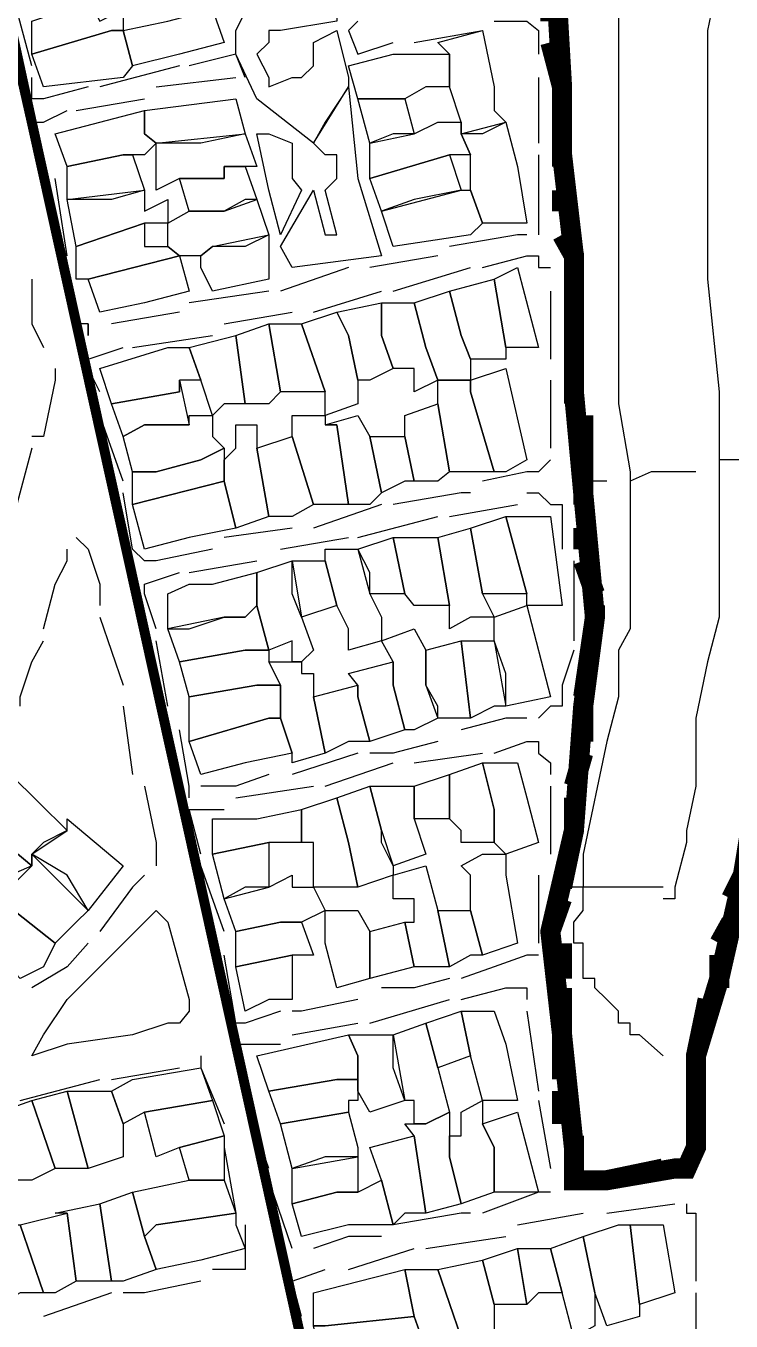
# Model space of a CAD drawing. Header units: millimetres. Extents: x -3588 to 75209, y -3737 to 38254.
# Drawn here: x 27387.5 to 27472.3, y 17710.4 to 17866.2 of the extents above; entities that cross this region are included whole.
import ezdxf

# ---------------------------------------------------------------- set-up
doc = ezdxf.new("R2010")
doc.units = ezdxf.units.MM
doc.layers.add('P', color=253, linetype='Continuous')

msp = doc.modelspace()

# ---------------------------------------------------------------- linework, layer by layer
at = {"layer": 'P'}
for points, const_width in [([(27264.85, 17986.159), (27266.259, 17979.39), (27267.667, 17975.149), (27269.075, 17972.62), (27271.62, 17968.379), (27275.861, 17964.426), (27278.389, 17961.609), (27281.222, 17957.657), (27285.175, 17956.248), (27287.992, 17954.824), (27291.944, 17956.248), (27300.138, 17957.657), (27311.149, 17960.473), (27323.28, 17963.018), (27359.688, 17971.212), (27359.688, 17972.62), (27362.521, 17972.62), (27362.521, 17971.212), (27362.521, 17968.379), (27388.207, 17854.625), (27431.673, 17658.147), (27400.338, 17666.341), (27351.798, 17688.074), (27330.049, 17595.765)], 1.2), ([(27431.673, 17658.147), (27388.207, 17854.625), (27362.521, 17972.62)], 1.2), ([(27450.589, 17883.127), (27451.998, 17858.85), (27451.998, 17850.672), (27453.422, 17838.525), (27453.422, 17822.153), (27454.542, 17810.022), (27455.951, 17795.059), (27454.542, 17784.336), (27453.422, 17769.373), (27450.589, 17757.226), (27451.998, 17744.807), (27453.422, 17731.252), (27453.422, 17727.315), (27454.542, 17727.315), (27457.375, 17727.315), (27465.553, 17728.723), (27466.961, 17728.723), (27468.097, 17731.252), (27468.097, 17742.263), (27470.914, 17751.577), (27473.747, 17764.012)], 2.417), ([(27450.589, 17883.127), (27451.998, 17858.85), (27451.998, 17850.672), (27453.422, 17838.525), (27453.422, 17822.153), (27454.542, 17810.022), (27455.951, 17795.059), (27454.542, 17784.336), (27453.422, 17769.373), (27450.589, 17757.226), (27451.998, 17744.807), (27453.422, 17731.252), (27453.422, 17727.315), (27454.542, 17727.315), (27457.375, 17727.315), (27465.553, 17728.723), (27466.961, 17728.723), (27468.097, 17731.252), (27468.097, 17742.263), (27470.914, 17751.577), (27473.747, 17764.012)], 1.2), ([(27450.589, 17869.588), (27450.589, 17866.755)], 2.417), ([(27450.589, 17864.211), (27451.998, 17858.85), (27451.998, 17854.625)], 2.417), ([(27451.998, 17852.08), (27451.998, 17850.672), (27451.998, 17849.263)], 2.417), ([(27451.998, 17846.431), (27451.998, 17843.886)], 2.417), ([(27451.998, 17841.069), (27453.422, 17838.525), (27453.422, 17831.755)], 2.417), ([(27453.422, 17828.939), (27453.422, 17826.106)], 2.417), ([(27453.422, 17823.561), (27453.422, 17822.153), (27453.422, 17820.745)], 2.417), ([(27454.542, 17819.336), (27454.542, 17810.022), (27454.542, 17808.614)], 2.417), ([(27454.542, 17805.781), (27454.542, 17803.237)], 2.417), ([(27454.542, 17801.828), (27455.951, 17797.875)], 2.417), ([(27455.951, 17796.467), (27455.951, 17795.059), (27454.542, 17785.457)], 2.417), ([(27454.542, 17784.336), (27454.542, 17780.095)], 2.417), ([(27454.542, 17778.687), (27453.422, 17774.734)], 2.417), ([(27453.422, 17773.326), (27453.422, 17769.373), (27451.998, 17762.587)], 2.417), ([(27472.322, 17761.179), (27473.747, 17764.012), (27474.867, 17770.781)], 2.417), ([(27451.998, 17761.179), (27450.589, 17757.226)], 2.417), ([(27470.914, 17755.818), (27472.322, 17758.362)], 2.417), ([(27451.998, 17755.818), (27451.998, 17751.577)], 2.417), ([(27470.914, 17750.456), (27470.914, 17751.577), (27470.914, 17754.409)], 2.417), ([(27451.998, 17750.456), (27451.998, 17744.807), (27451.998, 17739.446)], 2.417), ([(27468.097, 17738.038), (27468.097, 17742.263), (27469.506, 17749.048)], 2.417), ([(27451.998, 17738.038), (27451.998, 17734.085)], 2.417), ([(27468.097, 17732.676), (27468.097, 17736.901)], 2.417), ([(27453.422, 17732.676), (27453.422, 17731.252), (27453.422, 17730.132)], 2.417), ([(27465.553, 17728.723), (27466.961, 17728.723), (27468.097, 17731.252)], 2.417), ([(27453.422, 17727.315), (27454.542, 17727.315), (27457.375, 17727.315), (27464.144, 17728.723)], 2.417)]:
    msp.add_lwpolyline(points, dxfattribs=dict(at, const_width=const_width))
for points in [[(27423.495, 17854.625), (27422.087, 17852.08), (27415.301, 17857.441), (27412.773, 17862.803), (27412.773, 17865.635), (27416.725, 17873.525), (27424.903, 17869.588), (27424.903, 17866.755), (27418.134, 17865.635), (27416.725, 17865.635), (27416.725, 17864.211), (27415.301, 17862.803), (27416.725, 17859.986), (27416.725, 17858.85), (27419.542, 17859.986), (27420.662, 17859.986), (27422.087, 17861.394), (27422.087, 17862.803), (27422.087, 17864.211), (27424.903, 17865.635), (27426.312, 17859.986), (27426.312, 17858.85), (27423.495, 17854.625)], [(27458.783, 17873.525), (27458.783, 17865.635), (27458.783, 17856.033), (27458.783, 17852.08), (27458.783, 17843.886), (27458.783, 17838.525), (27458.783, 17828.939), (27458.783, 17826.106), (27458.783, 17822.153), (27458.783, 17820.745), (27460.192, 17812.551), (27460.192, 17811.431)], [(27450.589, 17872.405), (27451.998, 17858.85), (27451.998, 17850.672), (27453.422, 17838.525), (27453.422, 17822.153), (27453.422, 17813.975), (27454.542, 17810.022), (27455.951, 17801.828), (27455.951, 17795.059), (27454.542, 17784.336), (27453.422, 17773.326), (27453.422, 17769.373), (27451.998, 17765.132), (27451.998, 17762.587), (27450.589, 17757.226), (27451.998, 17753.001), (27451.998, 17744.807), (27451.998, 17738.038), (27453.422, 17731.252), (27453.422, 17728.723), (27453.422, 17727.315), (27454.542, 17727.315), (27457.375, 17727.315), (27465.553, 17728.723), (27466.961, 17728.723), (27468.097, 17731.252), (27468.097, 17742.263), (27470.914, 17751.577), (27473.747, 17764.012)], [(27470.914, 17872.405), (27469.506, 17865.635), (27469.506, 17862.803), (27469.506, 17858.85), (27469.506, 17857.441), (27469.506, 17845.31), (27469.506, 17841.069), (27469.506, 17839.661), (27469.506, 17838.525), (27469.506, 17835.708), (27470.914, 17822.153), (27470.914, 17820.745), (27470.914, 17819.336), (27470.914, 17818.2), (27470.914, 17816.792), (27470.914, 17813.975)], [(27388.207, 17861.394), (27385.662, 17870.996)], [(27399.217, 17866.755), (27399.217, 17865.635), (27397.809, 17865.635), (27388.207, 17862.803), (27388.207, 17866.755), (27392.448, 17868.164), (27394.976, 17869.588), (27396.401, 17866.755), (27399.217, 17868.164), (27399.217, 17866.755)], [(27405.987, 17862.803), (27400.338, 17861.394), (27399.217, 17865.635), (27404.579, 17866.755), (27409.94, 17868.164), (27411.348, 17864.211), (27405.987, 17862.803)], [(27427.448, 17866.755), (27426.312, 17865.635), (27427.448, 17862.803), (27431.673, 17864.211)], [(27443.82, 17866.755), (27446.636, 17866.755), (27447.773, 17866.755), (27449.181, 17865.635), (27449.181, 17862.803)], [(27399.217, 17859.986), (27389.615, 17858.85), (27388.207, 17862.803), (27397.809, 17865.635), (27399.217, 17865.635), (27400.338, 17861.394), (27399.217, 17859.986)], [(27434.217, 17864.211), (27442.411, 17865.635)], [(27442.411, 17853.2), (27439.867, 17853.2), (27439.867, 17854.625), (27438.458, 17858.85), (27438.458, 17862.803), (27437.05, 17864.211), (27442.411, 17865.635), (27443.82, 17858.85), (27443.82, 17856.033), (27445.228, 17854.625), (27442.411, 17853.2)], [(27413.893, 17859.986), (27412.773, 17862.803), (27407.123, 17861.394)], [(27435.626, 17858.85), (27433.097, 17857.441), (27427.448, 17857.441), (27426.312, 17861.394), (27431.673, 17862.803), (27438.458, 17862.803), (27438.458, 17858.85), (27435.626, 17858.85)], [(27405.987, 17861.394), (27396.401, 17858.85)], [(27394.976, 17858.85), (27389.615, 17857.441), (27388.207, 17857.441), (27388.207, 17859.986)], [(27403.17, 17858.85), (27412.773, 17859.986)], [(27449.181, 17859.986), (27449.181, 17852.08)], [(27427.448, 17847.839), (27430.265, 17838.525), (27419.542, 17837.117), (27418.134, 17839.661), (27422.087, 17846.431), (27423.495, 17841.069), (27424.903, 17841.069), (27423.495, 17846.431), (27424.903, 17847.839), (27424.903, 17850.672), (27423.495, 17850.672), (27422.087, 17852.08), (27426.312, 17858.85), (27427.448, 17847.839)], [(27393.568, 17856.033), (27401.762, 17857.441)], [(27408.532, 17852.08), (27403.17, 17852.08), (27401.762, 17853.2), (27401.762, 17856.033), (27412.773, 17857.441), (27413.893, 17853.2), (27408.532, 17852.08)], [(27431.673, 17853.2), (27428.856, 17852.08), (27427.448, 17857.441), (27433.097, 17857.441), (27434.217, 17853.2), (27431.673, 17853.2)], [(27389.615, 17849.263), (27388.207, 17854.625), (27389.615, 17854.625), (27392.448, 17856.033)], [(27401.762, 17850.672), (27400.338, 17850.672), (27399.217, 17850.672), (27392.448, 17849.263), (27391.023, 17853.2), (27401.762, 17856.033), (27401.762, 17853.2), (27403.17, 17852.08), (27401.762, 17850.672)], [(27438.458, 17854.625), (27439.867, 17854.625), (27439.867, 17853.2), (27440.987, 17850.672), (27438.458, 17850.672), (27428.856, 17847.839), (27428.856, 17852.08), (27434.217, 17853.2), (27437.05, 17854.625), (27438.458, 17854.625)], [(27440.987, 17847.839), (27440.987, 17850.672), (27439.867, 17853.2), (27445.228, 17854.625), (27446.636, 17849.263), (27447.773, 17842.478), (27442.411, 17842.478), (27440.987, 17846.431), (27440.987, 17847.839)], [(27405.987, 17847.839), (27403.17, 17846.431), (27403.17, 17852.08), (27413.893, 17853.2), (27415.301, 17849.263), (27413.893, 17849.263), (27411.348, 17849.263), (27411.348, 17847.839), (27405.987, 17847.839)], [(27416.725, 17846.431), (27415.301, 17853.2), (27416.725, 17853.2), (27419.542, 17852.08), (27419.542, 17850.672), (27419.542, 17849.263), (27419.542, 17847.839), (27420.662, 17846.431), (27418.134, 17841.069), (27416.725, 17846.431)], [(27397.809, 17845.31), (27392.448, 17845.31), (27392.448, 17849.263), (27399.217, 17850.672), (27400.338, 17850.672), (27401.762, 17846.431), (27397.809, 17845.31)], [(27434.217, 17845.31), (27430.265, 17843.886), (27428.856, 17847.839), (27438.458, 17850.672), (27439.867, 17846.431), (27434.217, 17845.31)], [(27449.181, 17850.672), (27449.181, 17842.478), (27449.181, 17841.069)], [(27413.893, 17845.31), (27411.348, 17843.886), (27409.94, 17843.886), (27407.123, 17843.886), (27405.987, 17847.839), (27411.348, 17847.839), (27411.348, 17849.263), (27413.893, 17849.263), (27415.301, 17845.31), (27413.893, 17845.31)], [(27392.448, 17838.525), (27391.023, 17847.839)], [(27404.579, 17843.886), (27404.579, 17842.478), (27401.762, 17842.478), (27393.568, 17839.661), (27392.448, 17845.31), (27401.762, 17846.431), (27401.762, 17843.886), (27404.579, 17845.31), (27404.579, 17843.886)], [(27439.867, 17846.431), (27440.987, 17846.431), (27442.411, 17842.478), (27440.987, 17841.069), (27431.673, 17839.661), (27430.265, 17843.886), (27439.867, 17846.431)], [(27413.893, 17839.661), (27409.94, 17839.661), (27408.532, 17838.525), (27405.987, 17838.525), (27404.579, 17839.661), (27404.579, 17842.478), (27407.123, 17843.886), (27409.94, 17843.886), (27411.348, 17843.886), (27415.301, 17845.31), (27416.725, 17841.069), (27413.893, 17839.661)], [(27401.762, 17841.069), (27401.762, 17839.661), (27404.579, 17839.661), (27405.987, 17838.525), (27394.976, 17835.708), (27393.568, 17835.708), (27393.568, 17839.661), (27401.762, 17842.478), (27401.762, 17841.069)], [(27408.532, 17837.117), (27408.532, 17838.525), (27409.94, 17839.661), (27416.725, 17841.069), (27416.725, 17835.708), (27409.94, 17834.3), (27408.532, 17837.117)], [(27447.773, 17841.069), (27446.636, 17841.069), (27438.458, 17839.661)], [(27401.762, 17832.876), (27396.401, 17831.755), (27394.976, 17835.708), (27405.987, 17838.525), (27407.123, 17834.3), (27401.762, 17832.876)], [(27437.05, 17838.525), (27428.856, 17837.117)], [(27442.411, 17837.117), (27447.773, 17838.525), (27449.181, 17838.525), (27449.181, 17837.117), (27450.589, 17837.117)], [(27394.976, 17830.347), (27394.976, 17828.939), (27394.976, 17830.347), (27393.568, 17830.347), (27392.448, 17837.117)], [(27426.312, 17837.117), (27418.134, 17834.3)], [(27431.673, 17834.3), (27440.987, 17837.117)], [(27446.636, 17827.514), (27445.228, 17827.514), (27443.82, 17835.708), (27446.636, 17837.117), (27449.181, 17827.514), (27446.636, 17827.514)], [(27388.207, 17835.708), (27388.207, 17830.347), (27389.615, 17827.514)], [(27445.228, 17827.514), (27445.228, 17826.106), (27440.987, 17826.106), (27439.867, 17828.939), (27438.458, 17834.3), (27443.82, 17835.708), (27445.228, 17827.514)], [(27416.725, 17834.3), (27407.123, 17832.876)], [(27422.087, 17831.755), (27430.265, 17834.3)], [(27440.987, 17826.106), (27440.987, 17823.561), (27437.05, 17823.561), (27435.626, 17827.514), (27434.217, 17832.876), (27438.458, 17834.3), (27439.867, 17828.939), (27440.987, 17826.106)], [(27450.589, 17834.3), (27450.589, 17827.514), (27450.589, 17826.106)], [(27405.987, 17831.755), (27397.809, 17830.347)], [(27411.348, 17830.347), (27419.542, 17831.755)], [(27426.312, 17828.939), (27427.448, 17823.561), (27427.448, 17820.745), (27423.495, 17819.336), (27423.495, 17822.153), (27420.662, 17830.347), (27424.903, 17831.755), (27426.312, 17828.939)], [(27428.856, 17823.561), (27427.448, 17823.561), (27426.312, 17828.939), (27424.903, 17831.755), (27430.265, 17832.876), (27430.265, 17828.939), (27431.673, 17824.986), (27428.856, 17823.561)], [(27435.626, 17827.514), (27437.05, 17823.561), (27434.217, 17822.153), (27434.217, 17824.986), (27431.673, 17824.986), (27430.265, 17828.939), (27430.265, 17832.876), (27434.217, 17832.876), (27435.626, 17827.514)], [(27416.725, 17820.745), (27413.893, 17820.745), (27412.773, 17828.939), (27416.725, 17830.347), (27418.134, 17822.153), (27416.725, 17820.745)], [(27420.662, 17822.153), (27418.134, 17822.153), (27416.725, 17830.347), (27420.662, 17830.347), (27423.495, 17822.153), (27420.662, 17822.153)], [(27400.338, 17827.514), (27409.94, 17828.939)], [(27411.348, 17820.745), (27409.94, 17819.336), (27408.532, 17823.561), (27407.123, 17827.514), (27412.773, 17828.939), (27413.893, 17820.745), (27411.348, 17820.745)], [(27396.401, 17822.153), (27394.976, 17824.986), (27394.976, 17826.106), (27399.217, 17827.514)], [(27397.809, 17820.745), (27396.401, 17824.986), (27404.579, 17827.514), (27407.123, 17827.514), (27408.532, 17823.561), (27405.987, 17823.561), (27405.987, 17822.153), (27397.809, 17820.745)], [(27391.023, 17824.986), (27391.023, 17823.561), (27389.615, 17816.792), (27388.207, 17816.792)], [(27445.228, 17812.551), (27443.82, 17812.551), (27440.987, 17822.153), (27440.987, 17823.561), (27445.228, 17824.986), (27447.773, 17813.975), (27445.228, 17812.551)], [(27404.579, 17818.2), (27401.762, 17818.2), (27399.217, 17816.792), (27397.809, 17820.745), (27405.987, 17822.153), (27405.987, 17823.561), (27407.123, 17818.2), (27404.579, 17818.2)], [(27440.987, 17812.551), (27438.458, 17812.551), (27437.05, 17820.745), (27437.05, 17823.561), (27440.987, 17823.561), (27440.987, 17822.153), (27443.82, 17812.551), (27440.987, 17812.551)], [(27450.589, 17823.561), (27450.589, 17816.792), (27450.589, 17815.384)], [(27437.05, 17811.431), (27434.217, 17811.431), (27433.097, 17816.792), (27433.097, 17819.336), (27437.05, 17820.745), (27438.458, 17812.551), (27437.05, 17811.431)], [(27399.217, 17811.431), (27396.401, 17819.336)], [(27409.94, 17816.792), (27411.348, 17815.384), (27408.532, 17813.975), (27403.17, 17812.551), (27400.338, 17812.551), (27399.217, 17816.792), (27401.762, 17818.2), (27407.123, 17818.2), (27407.123, 17819.336), (27409.94, 17819.336), (27409.94, 17816.792)], [(27423.495, 17818.2), (27424.903, 17818.2), (27426.312, 17808.614), (27422.087, 17808.614), (27419.542, 17816.792), (27419.542, 17819.336), (27423.495, 17819.336), (27423.495, 17818.2)], [(27428.856, 17808.614), (27426.312, 17808.614), (27424.903, 17818.2), (27423.495, 17818.2), (27427.448, 17819.336), (27428.856, 17816.792), (27430.265, 17810.022), (27428.856, 17808.614)], [(27415.301, 17815.384), (27416.725, 17807.19), (27412.773, 17805.781), (27411.348, 17811.431), (27411.348, 17813.975), (27412.773, 17815.384), (27412.773, 17818.2), (27415.301, 17818.2), (27415.301, 17815.384)], [(27419.542, 17807.19), (27416.725, 17807.19), (27415.301, 17815.384), (27419.542, 17816.792), (27422.087, 17808.614), (27419.542, 17807.19)], [(27433.097, 17811.431), (27430.265, 17810.022), (27428.856, 17816.792), (27433.097, 17816.792), (27434.217, 17811.431), (27433.097, 17811.431)], [(27388.207, 17815.384), (27385.662, 17805.781)], [(27411.348, 17813.975), (27411.348, 17811.431), (27400.338, 17808.614), (27400.338, 17812.551), (27403.17, 17812.551), (27408.532, 17813.975), (27411.348, 17815.384), (27411.348, 17813.975)], [(27479.108, 17815.384), (27474.867, 17813.975), (27473.747, 17813.975), (27470.914, 17813.975)], [(27450.589, 17813.975), (27449.181, 17812.551), (27447.773, 17812.551), (27442.411, 17811.431)], [(27470.914, 17813.975), (27470.914, 17812.551), (27470.914, 17811.431), (27470.914, 17810.022), (27470.914, 17805.781), (27470.914, 17804.661), (27470.914, 17803.237), (27470.914, 17801.828), (27470.914, 17799.012), (27470.914, 17796.467), (27470.914, 17795.059), (27469.506, 17789.698), (27468.097, 17782.912), (27468.097, 17778.687), (27468.097, 17774.734), (27466.961, 17769.373), (27466.961, 17767.965), (27465.553, 17762.587), (27465.553, 17761.179), (27464.144, 17761.179)], [(27400.338, 17808.614), (27411.348, 17811.431), (27412.773, 17805.781), (27407.123, 17804.661), (27401.762, 17803.237), (27400.338, 17808.614)], [(27460.192, 17811.431), (27460.192, 17807.19), (27460.192, 17804.661), (27460.192, 17801.828), (27460.192, 17800.42), (27460.192, 17799.012), (27460.192, 17797.875), (27460.192, 17796.467), (27460.192, 17793.65), (27458.783, 17791.106), (27458.783, 17788.289), (27458.783, 17785.457), (27457.375, 17780.095), (27454.542, 17766.54), (27454.542, 17765.132), (27454.542, 17762.587)], [(27457.375, 17811.431), (27454.542, 17811.431)], [(27468.097, 17812.551), (27465.553, 17812.551), (27464.144, 17812.551), (27462.736, 17812.551), (27460.192, 17811.431)], [(27401.762, 17801.828), (27400.338, 17803.237), (27399.217, 17810.022)], [(27440.987, 17810.022), (27439.867, 17810.022), (27431.673, 17808.614)], [(27447.773, 17810.022), (27449.181, 17810.022), (27450.589, 17808.614), (27451.998, 17808.614), (27451.998, 17807.19), (27451.998, 17803.237)], [(27430.265, 17808.614), (27422.087, 17805.781)], [(27438.458, 17807.19), (27446.636, 17808.614)], [(27427.448, 17804.661), (27437.05, 17807.19)], [(27445.228, 17797.875), (27442.411, 17797.875), (27440.987, 17805.781), (27445.228, 17807.19), (27447.773, 17797.875), (27445.228, 17797.875)], [(27447.773, 17807.19), (27450.589, 17807.19), (27451.998, 17796.467), (27447.773, 17796.467), (27447.773, 17797.875), (27445.228, 17807.19), (27447.773, 17807.19)], [(27419.542, 17805.781), (27411.348, 17804.661)], [(27440.987, 17795.059), (27438.458, 17793.65), (27438.458, 17795.059), (27438.458, 17796.467), (27437.05, 17804.661), (27440.987, 17805.781), (27442.411, 17797.875), (27443.82, 17795.059), (27440.987, 17795.059)], [(27393.568, 17804.661), (27394.976, 17803.237), (27396.401, 17799.012), (27396.401, 17796.467)], [(27418.134, 17803.237), (27426.312, 17804.661)], [(27428.856, 17800.42), (27427.448, 17803.237), (27431.673, 17804.661), (27433.097, 17797.875), (27428.856, 17797.875), (27428.856, 17800.42)], [(27435.626, 17796.467), (27434.217, 17796.467), (27433.097, 17797.875), (27431.673, 17804.661), (27437.05, 17804.661), (27438.458, 17796.467), (27435.626, 17796.467)], [(27389.615, 17793.65), (27391.023, 17799.012), (27392.448, 17801.828), (27392.448, 17803.237)], [(27409.94, 17803.237), (27403.17, 17801.828), (27401.762, 17801.828)], [(27407.123, 17800.42), (27415.301, 17801.828)], [(27420.662, 17795.059), (27422.087, 17791.106), (27420.662, 17789.698), (27419.542, 17789.698), (27419.542, 17792.226), (27416.725, 17791.106), (27415.301, 17796.467), (27415.301, 17800.42), (27419.542, 17801.828), (27420.662, 17795.059)], [(27419.542, 17797.875), (27419.542, 17801.828), (27423.495, 17801.828), (27424.903, 17796.467), (27420.662, 17795.059), (27419.542, 17797.875)], [(27423.495, 17801.828), (27423.495, 17803.237), (27427.448, 17803.237), (27428.856, 17797.875), (27430.265, 17795.059), (27430.265, 17792.226), (27426.312, 17791.106), (27426.312, 17793.65), (27424.903, 17796.467), (27423.495, 17801.828)], [(27453.422, 17801.828), (27453.422, 17799.012), (27453.422, 17797.875), (27453.422, 17796.467), (27453.422, 17792.226)], [(27403.17, 17793.65), (27401.762, 17797.875), (27401.762, 17799.012), (27405.987, 17800.42)], [(27407.123, 17799.012), (27409.94, 17799.012), (27415.301, 17800.42), (27415.301, 17796.467), (27413.893, 17795.059), (27411.348, 17795.059), (27404.579, 17793.65), (27404.579, 17797.875), (27407.123, 17799.012)], [(27407.123, 17793.65), (27411.348, 17795.059), (27413.893, 17795.059), (27415.301, 17796.467), (27416.725, 17791.106), (27413.893, 17791.106), (27405.987, 17789.698), (27404.579, 17793.65), (27407.123, 17793.65)], [(27445.228, 17788.289), (27443.82, 17792.226), (27443.82, 17795.059), (27447.773, 17796.467), (27450.589, 17785.457), (27445.228, 17784.336), (27445.228, 17788.289)], [(27396.401, 17795.059), (27399.217, 17786.865)], [(27434.217, 17781.504), (27433.097, 17781.504), (27431.673, 17786.865), (27431.673, 17789.698), (27430.265, 17792.226), (27434.217, 17793.65), (27435.626, 17791.106), (27435.626, 17786.865), (27437.05, 17782.912), (27434.217, 17781.504)], [(27386.798, 17784.336), (27386.798, 17785.457), (27388.207, 17789.698), (27389.615, 17792.226)], [(27404.579, 17784.336), (27403.17, 17792.226)], [(27415.301, 17786.865), (27407.123, 17785.457), (27405.987, 17789.698), (27413.893, 17791.106), (27416.725, 17791.106), (27416.725, 17789.698), (27418.134, 17786.865), (27415.301, 17786.865)], [(27437.05, 17784.336), (27435.626, 17786.865), (27435.626, 17791.106), (27439.867, 17792.226), (27440.987, 17782.912), (27437.05, 17782.912), (27437.05, 17784.336)], [(27443.82, 17784.336), (27440.987, 17782.912), (27439.867, 17792.226), (27443.82, 17792.226), (27445.228, 17784.336), (27443.82, 17784.336)], [(27453.422, 17791.106), (27451.998, 17786.865), (27451.998, 17785.457), (27451.998, 17784.336), (27450.589, 17784.336), (27449.181, 17782.912)], [(27420.662, 17789.698), (27420.662, 17788.289), (27422.087, 17788.289), (27422.087, 17785.457), (27423.495, 17778.687), (27419.542, 17777.551), (27419.542, 17778.687), (27418.134, 17782.912), (27418.134, 17784.336), (27418.134, 17786.865), (27416.725, 17789.698), (27419.542, 17789.698), (27420.662, 17789.698)], [(27431.673, 17786.865), (27433.097, 17781.504), (27428.856, 17780.095), (27427.448, 17785.457), (27427.448, 17786.865), (27426.312, 17788.289), (27431.673, 17789.698), (27431.673, 17786.865)], [(27416.725, 17782.912), (27407.123, 17780.095), (27407.123, 17785.457), (27415.301, 17786.865), (27418.134, 17786.865), (27418.134, 17784.336), (27418.134, 17782.912), (27416.725, 17782.912)], [(27426.312, 17780.095), (27423.495, 17778.687), (27422.087, 17785.457), (27427.448, 17786.865), (27427.448, 17785.457), (27428.856, 17780.095), (27426.312, 17780.095)], [(27399.217, 17784.336), (27400.338, 17776.142)], [(27413.893, 17777.551), (27408.532, 17776.142), (27407.123, 17780.095), (27416.725, 17782.912), (27418.134, 17782.912), (27419.542, 17778.687), (27413.893, 17777.551)], [(27447.773, 17782.912), (27445.228, 17782.912), (27439.867, 17781.504)], [(27407.123, 17773.326), (27407.123, 17774.734), (27405.987, 17781.504)], [(27437.05, 17780.095), (27431.673, 17778.687), (27428.856, 17778.687)], [(27443.82, 17778.687), (27447.773, 17780.095), (27449.181, 17780.095), (27449.181, 17778.687), (27450.589, 17777.551), (27450.589, 17776.142)], [(27427.448, 17778.687), (27419.542, 17776.142)], [(27434.217, 17777.551), (27442.411, 17778.687)], [(27423.495, 17774.734), (27431.673, 17777.551)], [(27439.867, 17769.373), (27438.458, 17770.781), (27438.458, 17776.142), (27442.411, 17777.551), (27443.82, 17771.901), (27443.82, 17770.781), (27443.82, 17769.373), (27443.82, 17767.965), (27439.867, 17767.965), (27439.867, 17769.373)], [(27443.82, 17767.965), (27443.82, 17769.373), (27443.82, 17770.781), (27443.82, 17771.901), (27442.411, 17777.551), (27446.636, 17777.551), (27447.773, 17773.326), (27449.181, 17767.965), (27445.228, 17766.54), (27443.82, 17767.965)], [(27389.615, 17767.965), (27388.207, 17766.54), (27388.207, 17765.132), (27381.437, 17770.781), (27385.662, 17776.142), (27392.448, 17769.373), (27389.615, 17767.965)], [(27416.725, 17776.142), (27412.773, 17774.734), (27408.532, 17774.734)], [(27437.05, 17770.781), (27434.217, 17770.781), (27434.217, 17774.734), (27438.458, 17776.142), (27438.458, 17770.781), (27437.05, 17770.781)], [(27401.762, 17774.734), (27403.17, 17767.965), (27403.17, 17766.54), (27403.17, 17765.132)], [(27412.773, 17773.326), (27422.087, 17774.734)], [(27430.265, 17769.373), (27431.673, 17765.132), (27431.673, 17764.012), (27427.448, 17762.587), (27426.312, 17767.965), (27424.903, 17773.326), (27428.856, 17774.734), (27430.265, 17769.373)], [(27430.265, 17767.965), (27430.265, 17769.373), (27428.856, 17774.734), (27434.217, 17774.734), (27434.217, 17770.781), (27435.626, 17766.54), (27431.673, 17765.132), (27430.265, 17767.965)], [(27450.589, 17774.734), (27450.589, 17773.326), (27450.589, 17767.965), (27450.589, 17766.54)], [(27424.903, 17762.587), (27422.087, 17762.587), (27422.087, 17764.012), (27422.087, 17767.965), (27420.662, 17767.965), (27420.662, 17771.901), (27424.903, 17773.326), (27426.312, 17767.965), (27427.448, 17762.587), (27424.903, 17762.587)], [(27385.662, 17764.012), (27384.254, 17761.179), (27382.846, 17761.179), (27381.437, 17762.587), (27377.484, 17766.54), (27381.437, 17770.781), (27388.207, 17765.132), (27385.662, 17764.012)], [(27392.448, 17764.012), (27388.207, 17766.54), (27392.448, 17769.373), (27392.448, 17770.781), (27399.217, 17765.132), (27394.976, 17759.771), (27392.448, 17764.012)], [(27408.532, 17766.54), (27407.123, 17771.901), (27411.348, 17771.901)], [(27416.725, 17767.965), (27409.94, 17766.54), (27409.94, 17770.781), (27415.301, 17770.781), (27420.662, 17771.901), (27420.662, 17767.965), (27416.725, 17767.965)], [(27413.893, 17762.587), (27411.348, 17761.179), (27409.94, 17766.54), (27416.725, 17767.965), (27416.725, 17762.587), (27413.893, 17762.587)], [(27393.568, 17758.362), (27391.023, 17755.818), (27384.254, 17761.179), (27388.207, 17765.132), (27388.207, 17766.54), (27394.976, 17759.771), (27393.568, 17758.362)], [(27442.411, 17766.54), (27445.228, 17766.54), (27445.228, 17764.012), (27446.636, 17755.818), (27442.411, 17754.409), (27440.987, 17759.771), (27440.987, 17764.012), (27439.867, 17765.132), (27442.411, 17766.54)], [(27411.348, 17757.226), (27408.532, 17765.132)], [(27437.05, 17759.771), (27438.458, 17753.001), (27434.217, 17753.001), (27433.097, 17758.362), (27434.217, 17758.362), (27434.217, 17761.179), (27431.673, 17761.179), (27431.673, 17764.012), (27435.626, 17765.132), (27437.05, 17759.771)], [(27401.762, 17764.012), (27400.338, 17762.587), (27396.401, 17757.226)], [(27422.087, 17762.587), (27423.495, 17759.771), (27420.662, 17758.362), (27418.134, 17758.362), (27412.773, 17757.226), (27411.348, 17761.179), (27416.725, 17762.587), (27419.542, 17764.012), (27419.542, 17762.587), (27422.087, 17762.587)], [(27449.181, 17764.012), (27449.181, 17759.771), (27449.181, 17757.226), (27449.181, 17755.818)], [(27454.542, 17762.587), (27453.422, 17762.587), (27451.998, 17762.587)], [(27464.144, 17742.263), (27461.312, 17744.807), (27460.192, 17744.807), (27460.192, 17746.215), (27458.783, 17746.215), (27458.783, 17747.64), (27457.375, 17749.048), (27455.951, 17750.456), (27455.951, 17751.577), (27454.542, 17751.577), (27454.542, 17753.001), (27454.542, 17754.409), (27454.542, 17755.818), (27453.422, 17755.818), (27453.422, 17757.226), (27453.422, 17758.362), (27454.542, 17759.771), (27454.542, 17762.587)], [(27464.144, 17762.587), (27460.192, 17762.587), (27457.375, 17762.587), (27455.951, 17762.587), (27454.542, 17762.587)], [(27389.615, 17753.001), (27386.798, 17751.577), (27382.846, 17755.818), (27384.254, 17757.226), (27382.846, 17759.771), (27382.846, 17761.179), (27384.254, 17761.179), (27391.023, 17755.818), (27389.615, 17753.001)], [(27389.615, 17744.807), (27392.448, 17749.048), (27397.809, 17754.409), (27401.762, 17758.362), (27403.17, 17759.771), (27404.579, 17758.362), (27407.123, 17749.048), (27407.123, 17747.64), (27405.987, 17746.215), (27404.579, 17746.215), (27400.338, 17744.807), (27392.448, 17743.687), (27388.207, 17742.263), (27389.615, 17744.807)], [(27428.856, 17757.226), (27428.856, 17751.577), (27424.903, 17750.456), (27423.495, 17755.818), (27423.495, 17759.771), (27427.448, 17759.771), (27428.856, 17757.226)], [(27440.987, 17754.409), (27438.458, 17753.001), (27437.05, 17759.771), (27440.987, 17759.771), (27442.411, 17754.409), (27440.987, 17754.409)], [(27420.662, 17754.409), (27419.542, 17754.409), (27412.773, 17753.001), (27412.773, 17757.226), (27418.134, 17758.362), (27420.662, 17758.362), (27422.087, 17754.409), (27420.662, 17754.409)], [(27428.856, 17754.409), (27428.856, 17757.226), (27433.097, 17758.362), (27434.217, 17753.001), (27428.856, 17751.577), (27428.856, 17754.409)], [(27394.976, 17755.818), (27392.448, 17753.001), (27388.207, 17750.456)], [(27413.893, 17746.215), (27412.773, 17746.215), (27411.348, 17754.409)], [(27416.725, 17749.048), (27413.893, 17747.64), (27412.773, 17753.001), (27419.542, 17754.409), (27419.542, 17749.048), (27416.725, 17749.048)], [(27449.181, 17754.409), (27447.773, 17754.409), (27443.82, 17753.001), (27439.867, 17751.577)], [(27438.458, 17751.577), (27434.217, 17750.456), (27430.265, 17750.456)], [(27439.867, 17749.048), (27445.228, 17750.456), (27446.636, 17750.456), (27447.773, 17750.456), (27447.773, 17749.048)], [(27427.448, 17749.048), (27420.662, 17747.64), (27419.542, 17747.64)], [(27428.856, 17746.215), (27438.458, 17749.048)], [(27418.134, 17747.64), (27413.893, 17746.215)], [(27440.987, 17742.263), (27437.05, 17740.854), (27435.626, 17746.215), (27439.867, 17747.64), (27440.987, 17742.263)], [(27443.82, 17736.901), (27442.411, 17736.901), (27440.987, 17742.263), (27439.867, 17747.64), (27443.82, 17747.64), (27445.228, 17743.687), (27446.636, 17736.901), (27443.82, 17736.901)], [(27447.773, 17747.64), (27449.181, 17738.038)], [(27419.542, 17744.807), (27427.448, 17746.215)], [(27431.673, 17740.854), (27431.673, 17744.807), (27435.626, 17746.215), (27437.05, 17740.854), (27438.458, 17735.493), (27435.626, 17734.085), (27434.217, 17734.085), (27434.217, 17736.901), (27433.097, 17736.901), (27431.673, 17740.854)], [(27424.903, 17739.446), (27416.725, 17738.038), (27415.301, 17742.263), (27426.312, 17744.807), (27427.448, 17742.263), (27427.448, 17739.446), (27424.903, 17739.446)], [(27433.097, 17736.901), (27428.856, 17735.493), (27427.448, 17738.038), (27427.448, 17739.446), (27427.448, 17742.263), (27426.312, 17744.807), (27431.673, 17744.807), (27433.097, 17736.901)], [(27413.893, 17738.038), (27412.773, 17742.263), (27412.773, 17743.687), (27418.134, 17743.687)], [(27408.532, 17742.263), (27408.532, 17740.854), (27411.348, 17734.085)], [(27400.338, 17739.446), (27408.532, 17740.854), (27409.94, 17736.901), (27401.762, 17735.493), (27399.217, 17734.085), (27397.809, 17738.038), (27400.338, 17739.446)], [(27397.809, 17739.446), (27405.987, 17740.854)], [(27386.798, 17736.901), (27396.401, 17739.446)], [(27392.448, 17728.723), (27391.023, 17728.723), (27388.207, 17736.901), (27392.448, 17738.038), (27394.976, 17728.723), (27392.448, 17728.723)], [(27399.217, 17734.085), (27399.217, 17730.132), (27394.976, 17728.723), (27392.448, 17738.038), (27397.809, 17738.038), (27399.217, 17734.085)], [(27427.448, 17736.901), (27426.312, 17736.901), (27426.312, 17735.493), (27418.134, 17734.085), (27416.725, 17738.038), (27424.903, 17739.446), (27427.448, 17739.446), (27427.448, 17738.038), (27427.448, 17736.901)], [(27388.207, 17727.315), (27385.662, 17727.315), (27384.254, 17735.493), (27388.207, 17736.901), (27391.023, 17728.723), (27388.207, 17727.315)], [(27405.987, 17731.252), (27403.17, 17730.132), (27401.762, 17735.493), (27409.94, 17736.901), (27411.348, 17732.676), (27405.987, 17731.252)], [(27416.725, 17728.723), (27413.893, 17736.901)], [(27442.411, 17734.085), (27443.82, 17731.252), (27443.82, 17725.891), (27439.867, 17724.482), (27438.458, 17730.132), (27438.458, 17732.676), (27439.867, 17732.676), (27439.867, 17735.493), (27442.411, 17736.901), (27442.411, 17734.085)], [(27449.181, 17736.901), (27450.589, 17728.723)], [(27423.495, 17730.132), (27419.542, 17728.723), (27418.134, 17734.085), (27426.312, 17735.493), (27427.448, 17731.252), (27427.448, 17730.132), (27423.495, 17730.132)], [(27438.458, 17731.252), (27438.458, 17730.132), (27439.867, 17724.482), (27435.626, 17723.362), (27434.217, 17732.676), (27433.097, 17734.085), (27434.217, 17734.085), (27435.626, 17734.085), (27438.458, 17735.493), (27438.458, 17732.676), (27438.458, 17731.252)], [(27443.82, 17728.723), (27443.82, 17731.252), (27442.411, 17734.085), (27446.636, 17735.493), (27449.181, 17725.891), (27443.82, 17725.891), (27443.82, 17728.723)], [(27407.123, 17727.315), (27405.987, 17731.252), (27411.348, 17732.676), (27411.348, 17730.132), (27411.348, 17727.315), (27407.123, 17727.315)], [(27433.097, 17723.362), (27431.673, 17721.938), (27430.265, 17727.315), (27428.856, 17731.252), (27434.217, 17732.676), (27435.626, 17723.362), (27433.097, 17723.362)], [(27411.348, 17731.252), (27412.773, 17723.362)], [(27426.312, 17725.891), (27424.903, 17725.891), (27419.542, 17724.482), (27419.542, 17728.723), (27427.448, 17730.132), (27427.448, 17725.891), (27426.312, 17725.891)], [(27403.17, 17721.938), (27401.762, 17720.53), (27400.338, 17725.891), (27407.123, 17727.315), (27411.348, 17727.315), (27412.773, 17723.362), (27403.17, 17721.938)], [(27419.542, 17719.121), (27416.725, 17727.315)], [(27428.856, 17721.938), (27426.312, 17721.938), (27420.662, 17720.53), (27419.542, 17724.482), (27424.903, 17725.891), (27427.448, 17725.891), (27430.265, 17727.315), (27431.673, 17721.938), (27428.856, 17721.938)], [(27401.762, 17720.53), (27403.17, 17716.577), (27399.217, 17715.168), (27397.809, 17715.168), (27396.401, 17724.482), (27400.338, 17725.891), (27401.762, 17720.53)], [(27450.589, 17725.891), (27449.181, 17725.891), (27442.411, 17723.362)], [(27394.976, 17715.168), (27393.568, 17715.168), (27392.448, 17723.362), (27391.023, 17723.362), (27396.401, 17724.482), (27397.809, 17715.168), (27394.976, 17715.168)], [(27457.375, 17723.362), (27465.553, 17724.482)], [(27466.961, 17724.482), (27466.961, 17723.362), (27468.097, 17723.362), (27468.097, 17721.938), (27468.097, 17719.121), (27468.097, 17715.168)], [(27391.023, 17713.76), (27389.615, 17713.76), (27386.798, 17721.938), (27392.448, 17723.362), (27393.568, 17715.168), (27391.023, 17713.76)], [(27408.532, 17717.713), (27403.17, 17716.577), (27401.762, 17720.53), (27403.17, 17721.938), (27412.773, 17723.362), (27412.773, 17721.938), (27413.893, 17719.121), (27408.532, 17717.713)], [(27440.987, 17723.362), (27439.867, 17723.362), (27431.673, 17721.938)], [(27446.636, 17721.938), (27454.542, 17723.362)], [(27386.798, 17713.76), (27384.254, 17712.352), (27382.846, 17721.938), (27386.798, 17721.938), (27389.615, 17713.76), (27386.798, 17713.76)], [(27413.893, 17721.938), (27413.893, 17719.121), (27413.893, 17717.713), (27413.893, 17716.577), (27412.773, 17716.577), (27409.94, 17716.577)], [(27461.312, 17712.352), (27461.312, 17710.927), (27457.375, 17709.807), (27455.951, 17713.76), (27454.542, 17720.53), (27458.783, 17721.938), (27460.192, 17721.938), (27461.312, 17712.352)], [(27461.312, 17721.938), (27464.144, 17721.938), (27465.553, 17713.76), (27461.312, 17712.352), (27460.192, 17721.938), (27461.312, 17721.938)], [(27430.265, 17720.53), (27426.312, 17720.53), (27422.087, 17719.121)], [(27435.626, 17719.121), (27445.228, 17720.53)], [(27455.951, 17713.76), (27455.951, 17709.807), (27453.422, 17708.399), (27451.998, 17713.76), (27450.589, 17719.121), (27454.542, 17720.53), (27455.951, 17713.76)], [(27426.312, 17716.577), (27434.217, 17719.121)], [(27443.82, 17712.352), (27443.82, 17706.99), (27439.867, 17705.566), (27439.867, 17708.399), (27437.05, 17716.577), (27442.411, 17717.713), (27443.82, 17712.352)], [(27445.228, 17712.352), (27443.82, 17712.352), (27442.411, 17717.713), (27446.636, 17719.121), (27447.773, 17712.352), (27445.228, 17712.352)], [(27449.181, 17713.76), (27447.773, 17712.352), (27446.636, 17719.121), (27450.589, 17719.121), (27451.998, 17713.76), (27449.181, 17713.76)], [(27420.662, 17710.927), (27419.542, 17715.168), (27423.495, 17716.577)], [(27423.495, 17709.807), (27422.087, 17709.807), (27422.087, 17713.76), (27433.097, 17716.577), (27434.217, 17710.927), (27423.495, 17709.807)], [(27437.05, 17706.99), (27435.626, 17706.99), (27434.217, 17710.927), (27433.097, 17716.577), (27437.05, 17716.577), (27439.867, 17708.399), (27437.05, 17706.99)], [(27408.532, 17715.168), (27401.762, 17713.76), (27399.217, 17713.76)], [(27397.809, 17713.76), (27389.615, 17710.927)], [(27468.097, 17713.76), (27468.097, 17708.399), (27468.097, 17705.566)], [(27423.495, 17704.158), (27422.087, 17709.807), (27423.495, 17709.807), (27434.217, 17710.927), (27435.626, 17706.99), (27423.495, 17704.158)]]:
    msp.add_lwpolyline(points, dxfattribs=at)

doc.saveas('drawing.dxf')
